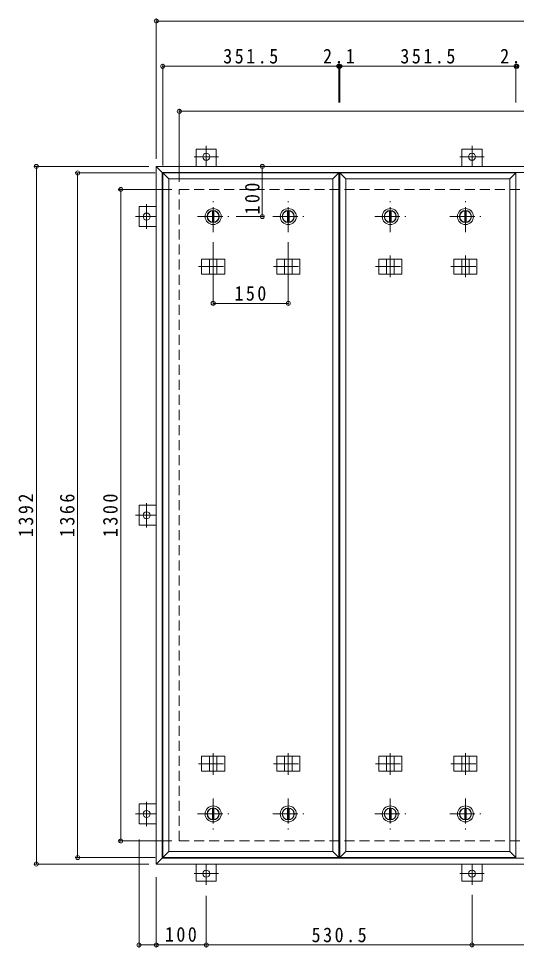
# Model space of a CAD drawing. Units: millimetres at full size, sheet at 1:10. Extents: x -2570 to 2371, y -1962 to 1435.
# Drawn here: x -2266 to -1272, y -449 to 1405 of the extents above; entities that cross this region are included whole.
import ezdxf

# ---------------------------------------------------------------- set-up
doc = ezdxf.new("R2010")
doc.units = ezdxf.units.MM
doc.header["$LTSCALE"] = 10
doc.header["$PDMODE"] = 32
doc.header["$PDSIZE"] = 8
doc.linetypes.add('CHAIN1', pattern=[8, 5, -1, 1, -1])
doc.linetypes.add('DASHED2', pattern=[3, 2, -1])
for name, color, linetype, lineweight in [('0-1_躯体', 2, 'DASHED2', 9), ('0-2_仕上', 4, 'Continuous', 9), ('0-3_建具', 4, 'Continuous', 9), ('0-C', 2, 'Continuous', 9), ('0-E', 3, 'Continuous', 9), ('0-F', 7, 'Continuous', 9)]:
    doc.layers.add(name, color=color, linetype=linetype, lineweight=lineweight)
doc.styles.add('ＭＳ ゴシック', font='')
doc.styles.get('ＭＳ ゴシック').set_extended_font_data('MS Gothic')

msp = doc.modelspace()

# ---------------------------------------------------------------- linework, layer by layer
at = {"layer": '0-1_躯体'}
for p, q in [((-1945.05, 1063.77), (-245.05, 1063.77)), ((-1945.05, -236.23), (-1945.05, 1063.77)), ((-245.05, -236.23), (-1945.05, -236.23))]:
    msp.add_line(p, q, dxfattribs=at)
at = {"layer": '0-2_仕上'}
for p, q in [((-1978.05, -269.23), (-1978.05, 1096.77)), ((-1978.05, 1096.77), (-1626.55, 1096.77)), ((-1626.55, -269.23), (-1626.55, 1096.77)), ((-1624.42, -269.23), (-1624.42, 1096.77)), ((-1624.42, 1096.77), (-1272.92, 1096.77)), ((-1272.92, -269.23), (-1272.92, 1096.77)), ((-1638.55, -257.23), (-1638.55, 1084.77)), ((-1284.92, -257.23), (-1284.92, 1084.77))]:
    msp.add_line(p, q, dxfattribs=at)
for points in [[(-1966.05, -257.23), (-1966.05, 1084.77), (-1978.05, 1096.77)], [(-1966.05, 1084.77), (-1638.55, 1084.77), (-1626.55, 1096.77)], [(-1612.42, -257.23), (-1612.42, 1084.77), (-1624.42, 1096.77)], [(-1612.42, 1084.77), (-1284.92, 1084.77), (-1272.92, 1096.77)], [(-1966.05, -257.23), (-1978.05, -269.23), (-1626.55, -269.23)], [(-1966.05, -257.23), (-1638.55, -257.23), (-1626.55, -269.23)], [(-1612.42, -257.23), (-1624.42, -269.23), (-1272.92, -269.23)], [(-1612.42, -257.23), (-1284.92, -257.23), (-1272.92, -269.23)]]:
    msp.add_lwpolyline(points, dxfattribs=at)
at = {"layer": '0-3_建具', "color": 2}
for p, q in [((-1991.05, 1109.77), (-1979.05, 1097.77)), ((-1991.05, 1109.77), (-199.05, 1109.77)), ((-1991.05, -282.23), (-1991.05, 1109.77)), ((-1979.05, 1097.77), (-211.05, 1097.77)), ((-1979.05, -270.23), (-1979.05, 1097.77)), ((-1979.05, -270.23), (-1991.05, -282.23)), ((-211.05, -270.23), (-1979.05, -270.23)), ((-199.05, -282.23), (-1991.05, -282.23))]:
    msp.add_line(p, q, dxfattribs=at)
at = {"layer": '0-3_建具', "linetype": 'CHAIN1'}
for p, q in [((-1877.3, 931.89), (-1877.3, 888.65)), ((-1727.3, 931.89), (-1727.3, 888.65)), ((-1523.67, 931.89), (-1523.67, 888.65)), ((-1373.67, 931.89), (-1373.67, 888.65)), ((-1906.71, 909.77), (-1847.89, 909.77)), ((-1756.71, 909.77), (-1697.89, 909.77)), ((-1553.08, 909.77), (-1494.27, 909.77)), ((-1403.08, 909.77), (-1344.27, 909.77)), ((-1877.3, -104.35), (-1877.3, -61.11)), ((-1727.3, -104.35), (-1727.3, -61.11)), ((-1523.67, -104.35), (-1523.67, -61.11)), ((-1373.67, -104.35), (-1373.67, -61.11)), ((-1906.71, -82.23), (-1847.89, -82.23)), ((-1756.71, -82.23), (-1697.89, -82.23)), ((-1553.08, -82.23), (-1494.27, -82.23)), ((-1403.08, -82.23), (-1344.27, -82.23))]:
    msp.add_line(p, q, dxfattribs=at)
at = {"layer": '0-3_建具'}
for p, q in [((-1900.39, 924.77), (-1900.39, 894.77)), ((-1900.39, 924.77), (-1854.21, 924.77)), ((-1884.8, 924.77), (-1884.8, 894.77)), ((-1869.8, 924.77), (-1869.8, 894.77)), ((-1854.21, 924.77), (-1854.21, 894.77)), ((-1750.39, 924.77), (-1750.39, 894.77)), ((-1750.39, 924.77), (-1704.21, 924.77)), ((-1734.8, 924.77), (-1734.8, 894.77)), ((-1719.8, 924.77), (-1719.8, 894.77)), ((-1704.21, 924.77), (-1704.21, 894.77)), ((-1546.76, 924.77), (-1546.76, 894.77)), ((-1546.76, 924.77), (-1500.59, 924.77)), ((-1531.17, 924.77), (-1531.17, 894.77)), ((-1516.17, 924.77), (-1516.17, 894.77)), ((-1500.59, 924.77), (-1500.59, 894.77)), ((-1396.76, 924.77), (-1396.76, 894.77)), ((-1396.76, 924.77), (-1350.59, 924.77)), ((-1381.17, 924.77), (-1381.17, 894.77)), ((-1366.17, 924.77), (-1366.17, 894.77)), ((-1350.59, 924.77), (-1350.59, 894.77)), ((-1900.39, 894.77), (-1854.21, 894.77)), ((-1750.39, 894.77), (-1704.21, 894.77)), ((-1546.76, 894.77), (-1500.59, 894.77)), ((-1396.76, 894.77), (-1350.59, 894.77)), ((-1900.39, -97.23), (-1900.39, -67.23)), ((-1900.39, -67.23), (-1854.21, -67.23)), ((-1884.8, -97.23), (-1884.8, -67.23)), ((-1869.8, -97.23), (-1869.8, -67.23)), ((-1854.21, -97.23), (-1854.21, -67.23)), ((-1750.39, -97.23), (-1750.39, -67.23)), ((-1750.39, -67.23), (-1704.21, -67.23)), ((-1734.8, -97.23), (-1734.8, -67.23)), ((-1719.8, -97.23), (-1719.8, -67.23)), ((-1704.21, -97.23), (-1704.21, -67.23)), ((-1546.76, -97.23), (-1546.76, -67.23)), ((-1546.76, -67.23), (-1500.59, -67.23)), ((-1531.17, -97.23), (-1531.17, -67.23)), ((-1516.17, -97.23), (-1516.17, -67.23)), ((-1500.59, -97.23), (-1500.59, -67.23)), ((-1396.76, -97.23), (-1396.76, -67.23)), ((-1396.76, -67.23), (-1350.59, -67.23)), ((-1381.17, -97.23), (-1381.17, -67.23)), ((-1366.17, -97.23), (-1366.17, -67.23)), ((-1350.59, -97.23), (-1350.59, -67.23)), ((-1900.39, -97.23), (-1854.21, -97.23)), ((-1750.39, -97.23), (-1704.21, -97.23)), ((-1546.76, -97.23), (-1500.59, -97.23)), ((-1396.76, -97.23), (-1350.59, -97.23))]:
    msp.add_line(p, q, dxfattribs=at)
at = {"layer": '0-C', "linetype": 'CHAIN1'}
for p, q in [((-1877.3, 978.77), (-1877.3, 1040.77)), ((-1727.3, 978.77), (-1727.3, 1040.77)), ((-1523.67, 978.77), (-1523.67, 1040.77)), ((-1373.67, 978.77), (-1373.67, 1040.77)), ((-1908.3, 1009.77), (-1846.3, 1009.77)), ((-1758.3, 1009.77), (-1696.3, 1009.77)), ((-1554.67, 1009.77), (-1492.67, 1009.77)), ((-1404.67, 1009.77), (-1342.67, 1009.77)), ((-1877.3, -151.23), (-1877.3, -213.23)), ((-1727.3, -151.23), (-1727.3, -213.23)), ((-1523.67, -151.23), (-1523.67, -213.23)), ((-1373.67, -151.23), (-1373.67, -213.23)), ((-1908.3, -182.23), (-1846.3, -182.23)), ((-1758.3, -182.23), (-1696.3, -182.23)), ((-1554.67, -182.23), (-1492.67, -182.23)), ((-1404.67, -182.23), (-1342.67, -182.23))]:
    msp.add_line(p, q, dxfattribs=at)
at = {"layer": '0-C'}
for p, q in [((-1878.8, 1021.17), (-1878.8, 998.37)), ((-1875.8, 1021.17), (-1875.8, 998.37)), ((-1728.8, 1021.17), (-1728.8, 998.37)), ((-1725.8, 1021.17), (-1725.8, 998.37)), ((-1525.17, 1021.17), (-1525.17, 998.37)), ((-1522.17, 1021.17), (-1522.17, 998.37)), ((-1375.17, 1021.17), (-1375.17, 998.37)), ((-1372.17, 1021.17), (-1372.17, 998.37)), ((-1878.8, -193.63), (-1878.8, -170.83)), ((-1875.8, -193.63), (-1875.8, -170.83)), ((-1728.8, -193.63), (-1728.8, -170.83)), ((-1725.8, -193.63), (-1725.8, -170.83)), ((-1525.17, -193.63), (-1525.17, -170.83)), ((-1522.17, -193.63), (-1522.17, -170.83)), ((-1375.17, -193.63), (-1375.17, -170.83)), ((-1372.17, -193.63), (-1372.17, -170.83))]:
    msp.add_line(p, q, dxfattribs=at)
for centre, radius in [((-1877.3, 1009.77), 16), ((-1877.3, 1009.77), 12), ((-1877.3, 1009.77), 11.5), ((-1727.3, 1009.77), 16), ((-1727.3, 1009.77), 12), ((-1727.3, 1009.77), 11.5), ((-1523.67, 1009.77), 16), ((-1523.67, 1009.77), 12), ((-1523.67, 1009.77), 11.5), ((-1373.67, 1009.77), 16), ((-1373.67, 1009.77), 12), ((-1373.67, 1009.77), 11.5), ((-1877.3, -182.23), 16), ((-1727.3, -182.23), 16), ((-1523.67, -182.23), 16), ((-1373.67, -182.23), 16), ((-1877.3, -182.23), 12), ((-1877.3, -182.23), 11.5), ((-1727.3, -182.23), 12), ((-1727.3, -182.23), 11.5), ((-1523.67, -182.23), 12), ((-1523.67, -182.23), 11.5), ((-1373.67, -182.23), 12), ((-1373.67, -182.23), 11.5)]:
    msp.add_circle(centre, radius, dxfattribs=at)
at = {"layer": '0-E', "linetype": 'CHAIN1'}
for p, q in [((-1891.05, 1150.94), (-1891.05, 1109.77)), ((-1360.55, 1150.94), (-1360.55, 1109.77)), ((-1866.67, 1128.97), (-1915.43, 1128.97)), ((-1336.17, 1128.97), (-1384.93, 1128.97)), ((-2010.25, 1034.15), (-2010.25, 985.39)), ((-2032.22, 1009.77), (-1991.05, 1009.77)), ((-2010.25, 438.15), (-2010.25, 389.39)), ((-2032.22, 413.77), (-1991.05, 413.77)), ((-2010.25, -157.85), (-2010.25, -206.61)), ((-2032.22, -182.23), (-1991.05, -182.23)), ((-1891.05, -323.4), (-1891.05, -282.23)), ((-1360.55, -323.4), (-1360.55, -282.23)), ((-1915.43, -301.43), (-1866.67, -301.43)), ((-1384.93, -301.43), (-1336.17, -301.43))]:
    msp.add_line(p, q, dxfattribs=at)
at = {"layer": '0-E'}
for p, q in [((-1911.05, 1143.97), (-1871.05, 1143.97)), ((-1911.05, 1143.97), (-1911.05, 1109.77)), ((-1871.05, 1143.97), (-1871.05, 1109.77)), ((-1380.55, 1143.97), (-1380.55, 1109.77)), ((-1380.55, 1143.97), (-1340.55, 1143.97)), ((-1340.55, 1143.97), (-1340.55, 1109.77)), ((-2025.25, 989.77), (-2025.25, 1029.77)), ((-2025.25, 1029.77), (-1991.05, 1029.77)), ((-2025.25, 989.77), (-1991.05, 989.77)), ((-2025.25, 393.77), (-2025.25, 433.77)), ((-2025.25, 433.77), (-1991.05, 433.77)), ((-2025.25, 393.77), (-1991.05, 393.77)), ((-2025.25, -162.23), (-1991.05, -162.23)), ((-2025.25, -202.23), (-2025.25, -162.23)), ((-2025.25, -202.23), (-1991.05, -202.23)), ((-1911.05, -316.43), (-1911.05, -282.23)), ((-1871.05, -316.43), (-1871.05, -282.23)), ((-1380.55, -316.43), (-1380.55, -282.23)), ((-1340.55, -316.43), (-1340.55, -282.23)), ((-1871.05, -316.43), (-1911.05, -316.43)), ((-1340.55, -316.43), (-1380.55, -316.43))]:
    msp.add_line(p, q, dxfattribs=at)
for centre in [(-1891.05, 1128.97), (-1360.55, 1128.97), (-2010.25, 1009.77), (-2010.25, 413.77), (-2010.25, -182.23), (-1891.05, -301.43), (-1360.55, -301.43)]:
    msp.add_circle(centre, 7, dxfattribs=at)
at = {"layer": '0-F'}
for p, q in [((-1991.05, 1124.77), (-1991.05, 1404.77)), ((-1991.05, 1399.77), (-199.05, 1399.77)), ((-1978.05, 1111.77), (-1978.05, 1314.77)), ((-1978.05, 1309.77), (-1626.55, 1309.77)), ((-1626.55, 1312.77), (-1626.55, 1237.27)), ((-1626.55, 1309.77), (-1624.42, 1309.77)), ((-1624.42, 1312.77), (-1624.42, 1237.27)), ((-1624.42, 1309.77), (-1272.92, 1309.77)), ((-1272.92, 1312.77), (-1272.92, 1237.27)), ((-1272.92, 1309.77), (-1270.8, 1309.77)), ((-1945.05, 1078.77), (-1945.05, 1224.77)), ((-1945.05, 1219.77), (-245.05, 1219.77)), ((-2006.05, 1109.77), (-2235.31, 1109.77)), ((-2230.31, -282.23), (-2230.31, 1109.77)), ((-1993.05, 1096.77), (-2152.84, 1096.77)), ((-2147.84, -269.23), (-2147.84, 1096.77)), ((-1779.31, 1109.77), (-1779.31, 1009.77)), ((-1960.05, 1063.77), (-2066.67, 1063.77)), ((-2061.67, -236.23), (-2061.67, 1063.77)), ((-1776.31, 1009.77), (-1831.12, 1009.77)), ((-1877.3, 833.47), (-1877.3, 958.77)), ((-1727.3, 833.47), (-1727.3, 958.77)), ((-1877.3, 836.47), (-1727.3, 836.47)), ((-1960.05, -236.23), (-2066.67, -236.23)), ((-2025.25, -448.6), (-2025.25, -233.44)), ((-1993.05, -269.23), (-2152.84, -269.23)), ((-2006.05, -282.23), (-2235.31, -282.23)), ((-1991.05, -308.44), (-1991.05, -448.6)), ((-1891.05, -345.74), (-1891.05, -448.6)), ((-1360.55, -446.6), (-1360.55, -343.4)), ((-2025.25, -443.6), (-1991.05, -443.6)), ((-1991.05, -443.6), (-1891.05, -443.6)), ((-1891.05, -443.6), (-1360.55, -443.6)), ((-1360.55, -443.6), (-829.55, -443.6))]:
    msp.add_line(p, q, dxfattribs=at)
for p in [(-1991.05, 1399.77), (-1978.05, 1309.77), (-1626.55, 1309.77), (-1624.42, 1309.77), (-1272.92, 1309.77), (-1270.8, 1309.77), (-1945.05, 1219.77), (-2230.31, 1109.77), (-1779.31, 1109.77), (-2147.84, 1096.77), (-2061.67, 1063.77), (-1779.31, 1009.77), (-1877.3, 836.47), (-1727.3, 836.47), (-2061.67, -236.23), (-2147.84, -269.23), (-2230.31, -282.23), (-2025.25, -443.6), (-1991.05, -443.6), (-1891.05, -443.6), (-1360.55, -443.6)]:
    msp.add_point(p, dxfattribs=at)

# ---------------------------------------------------------------- texts
at = {"layer": '0-F', "color": 2, "char_height": 29.33, "attachment_point": 7, "style": 'ＭＳ ゴシック'}
for s, insert in [('\\T1.28;\\W0.9;351.5', (-1857.3, 1314.77)), ('\\T1.27;\\W0.9;2.1', (-1657.99, 1314.77)), ('\\T1.28;\\W0.9;351.5', (-1503.67, 1314.77)), ('\\T1.27;\\W0.9;2.1', (-1304.36, 1314.77)), ('\\T1.27;\\W0.9;150', (-1834.8, 841.47)), ('\\T1.27;\\W0.9;100', (-1973.55, -437.6)), ('\\T1.28;\\W0.9;530.5', (-1680.8, -438.6))]:
    msp.add_mtext(s, dxfattribs=dict(at, insert=insert))
at = {"layer": '0-F', "color": 2, "char_height": 29.33, "attachment_point": 7, "rotation": 90, "style": 'ＭＳ ゴシック'}
for s, insert in [('\\T1.27;\\W0.9;100', (-1784.31, 1013.78)), ('\\T1.28;\\W0.9;1392', (-2236.31, 370.02)), ('\\T1.28;\\W0.9;1366', (-2153.84, 370.02)), ('\\T1.28;\\W0.9;1300', (-2067.67, 370.02))]:
    msp.add_mtext(s, dxfattribs=dict(at, insert=insert))

doc.saveas('drawing.dxf')
